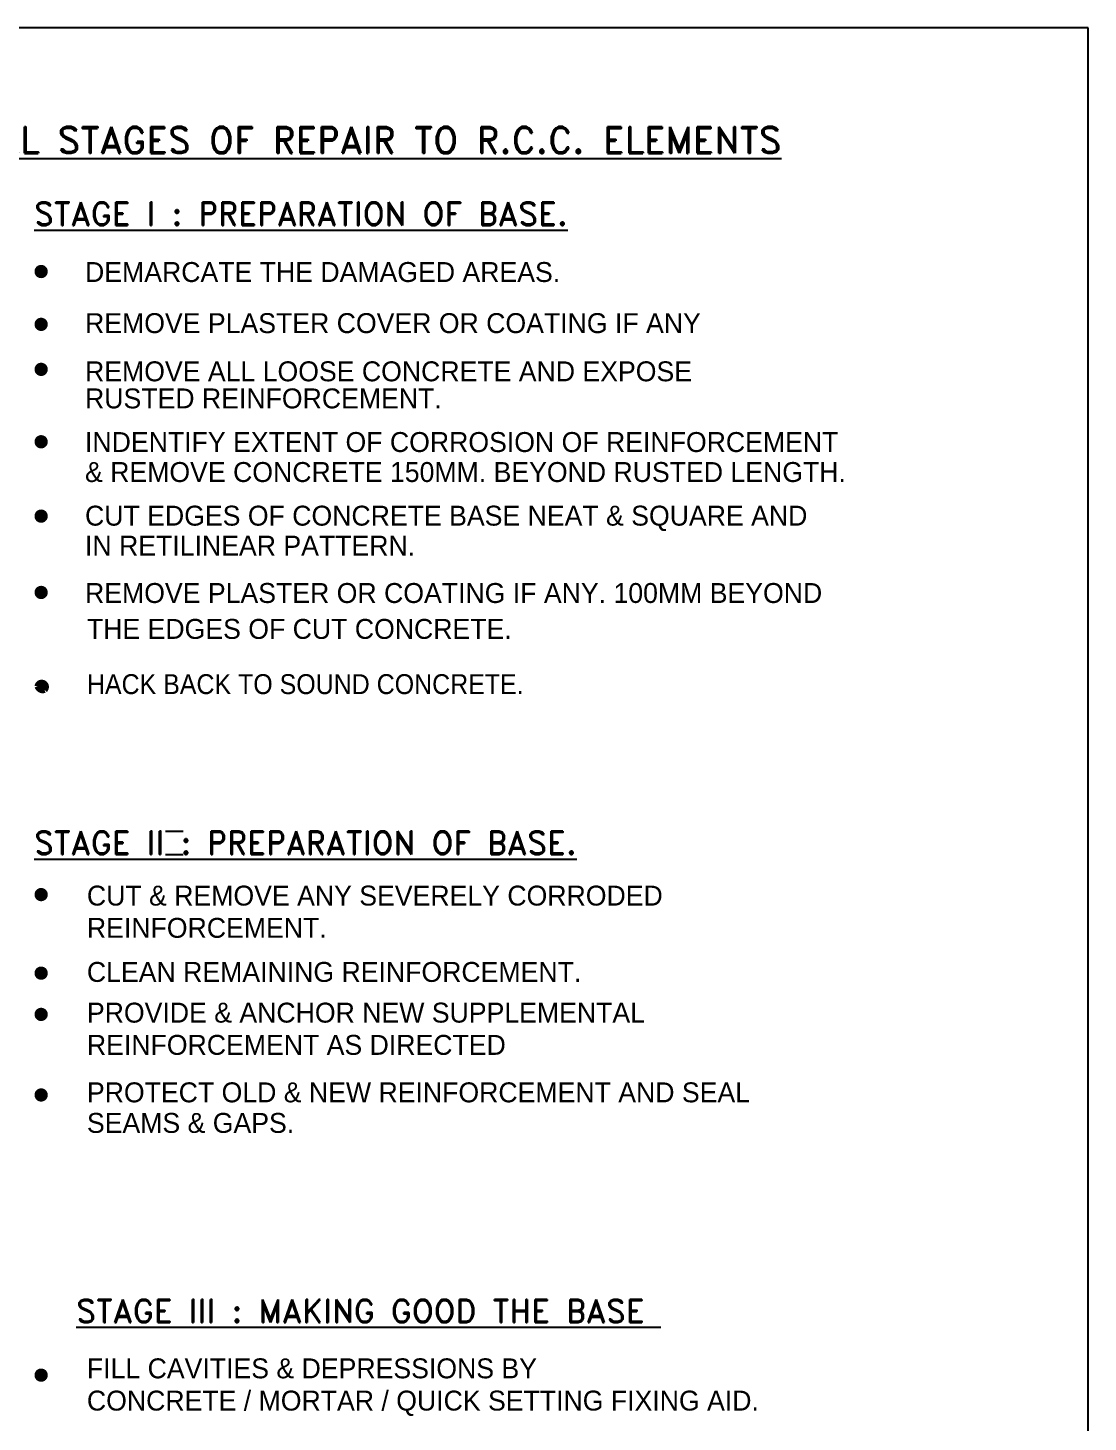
# Model space of a CAD drawing. Header units: millimetres. Extents: x -8855 to 105318, y -17958 to 67465.
# Drawn here: x -2135 to 10637, y 50664 to 67465 of the extents above; entities that cross this region are included whole.
import ezdxf

# ---------------------------------------------------------------- set-up
doc = ezdxf.new("R2010")
doc.units = ezdxf.units.MM
doc.header["$LTSCALE"] = 25
doc.layers.add('9', color=3, linetype='Continuous')
doc.layers.add('TEXT', color=2, linetype='Continuous')
doc.styles.add('ROMAND', font='romand.shx')
doc.styles.add('ROMANS', font='stylu.ttf')

msp = doc.modelspace()

# ---------------------------------------------------------------- linework, layer by layer
at = {"layer": '9'}
for p, q in [((10637.06605, 67465.18411), (-8842.79362, 67465.18411)), ((10637.06605, 39229.87558), (10637.06605, 67465.18411))]:
    msp.add_line(p, q, dxfattribs=at)
at = {"layer": 'TEXT'}
for p, q in [((-476.89379, 57787.1751), (-263.01735, 57787.1751)), ((-476.89379, 57505.38544), (-263.01735, 57505.38544))]:
    msp.add_line(p, q, dxfattribs=at)
at = {"layer": 'TEXT', "const_width": 80}
for points in [[(-2015.58806, 64529.10195, 1), (-1935.58806, 64529.10195, 1)], [(-2015.58806, 63892.46301, 1), (-1935.58806, 63892.46301, 1)], [(-2015.58806, 63350.1409, 1), (-1935.58806, 63350.1409, 1)], [(-2015.58806, 62477.70981, 1), (-1935.58806, 62477.70981, 1)], [(-2015.58806, 61581.6994, 1), (-1935.58806, 61581.6994, 1)], [(-2015.58806, 60662.10999, 1), (-1935.58806, 60662.10999, 1)], [(-2015.58806, 59530.30743, 0.4142135624), (-1935.58806, 59490.30743, 1.3874258867)], [(-2015.58806, 57021.11686, 1), (-1935.58806, 57021.11686, 1)], [(-2015.58806, 56074.25245, 1), (-1935.58806, 56074.25245, 1)], [(-2015.58806, 55577.14869, 1), (-1935.58806, 55577.14869, 1)], [(-2015.58806, 54606.61281, 1), (-1935.58806, 54606.61281, 1)], [(-2015.58806, 51230.07446, 1), (-1935.58806, 51230.07446, 1)]]:
    msp.add_lwpolyline(points, format="xyb", close=True, dxfattribs=at)

# ---------------------------------------------------------------- texts
at = {"layer": 'TEXT'}
for s, height, style, p in [('%%UTYPICAL STAGES OF REPAIR TO R.C.C. ELEMENTS', 320, 'ROMAND', (-3684.53706, 65953.52392)), ('%%USTAGE I : PREPARATION OF BASE.', 280, 'ROMAND', (-2061.37297, 65085.62047)), ('DEMARCATE THE DAMAGED AREAS.', 240, 'ROMANS', (-1446.94644, 64403.13921)), ('REMOVE PLASTER COVER OR COATING IF ANY', 240, 'ROMANS', (-1446.94644, 63787.37707)), ('REMOVE ALL LOOSE CONCRETE AND EXPOSE', 240, 'ROMANS', (-1446.94644, 63206.58142)), ('RUSTED REINFORCEMENT.', 240, 'ROMANS', (-1446.94644, 62880.18653)), ('INDENTIFY EXTENT OF CORROSION OF REINFORCEMENT', 240, 'ROMANS', (-1446.94644, 62354.45557)), ('& REMOVE CONCRETE 150MM. BEYOND RUSTED LENGTH.', 240, 'ROMANS', (-1446.94644, 61993.09452)), ('CUT EDGES OF CONCRETE BASE NEAT & SQUARE AND', 240, 'ROMANS', (-1446.94644, 61467.3634)), ('IN RETILINEAR PATTERN.', 240, 'ROMANS', (-1446.94644, 61106.00235)), ('REMOVE PLASTER OR COATING IF ANY. 100MM BEYOND', 240, 'ROMANS', (-1446.94644, 60535.25581)), ('THE EDGES OF CUT CONCRETE.', 240, 'ROMANS', (-1424.20028, 60102.77162)), ('%%USTAGE II : PREPARATION OF BASE.', 280, 'ROMAND', (-2061.37297, 57505.39946)), ('CUT & REMOVE ANY SEVERELY CORRODED ', 240, 'ROMANS', (-1424.20028, 56888.94994)), ('REINFORCEMENT.', 240, 'ROMANS', (-1424.20028, 56500.37851)), ('CLEAN REMAINING REINFORCEMENT.', 240, 'ROMANS', (-1424.20028, 55969.10729)), ('PROVIDE & ANCHOR NEW SUPPLEMENTAL', 240, 'ROMANS', (-1424.20028, 55478.60758)), ('REINFORCEMENT AS DIRECTED', 240, 'ROMANS', (-1424.20028, 55090.03615)), ('PROTECT OLD & NEW REINFORCEMENT AND SEAL', 240, 'ROMANS', (-1424.20028, 54517.99359)), ('SEAMS & GAPS.', 240, 'ROMANS', (-1424.20028, 54149.80775)), ('%%USTAGE III : MAKING GOOD THE BASE ', 280, 'ROMAND', (-1554.58819, 51863.58)), ('FILL CAVITIES & DEPRESSIONS BY', 240, 'ROMANS', (-1424.20028, 51192.10768)), ('CONCRETE / MORTAR / QUICK SETTING FIXING AID.', 240, 'ROMANS', (-1424.20028, 50803.53625))]:
    msp.add_text(s, height=height, dxfattribs=dict(at, style=style)).set_placement(p)
at = {"layer": 'TEXT', "style": 'ROMANS', "width": 0.93666}
msp.add_text('HACK BACK TO SOUND CONCRETE.', height=240, dxfattribs=at).set_placement((-1424.20028, 59437.17555))

doc.saveas('drawing.dxf')
